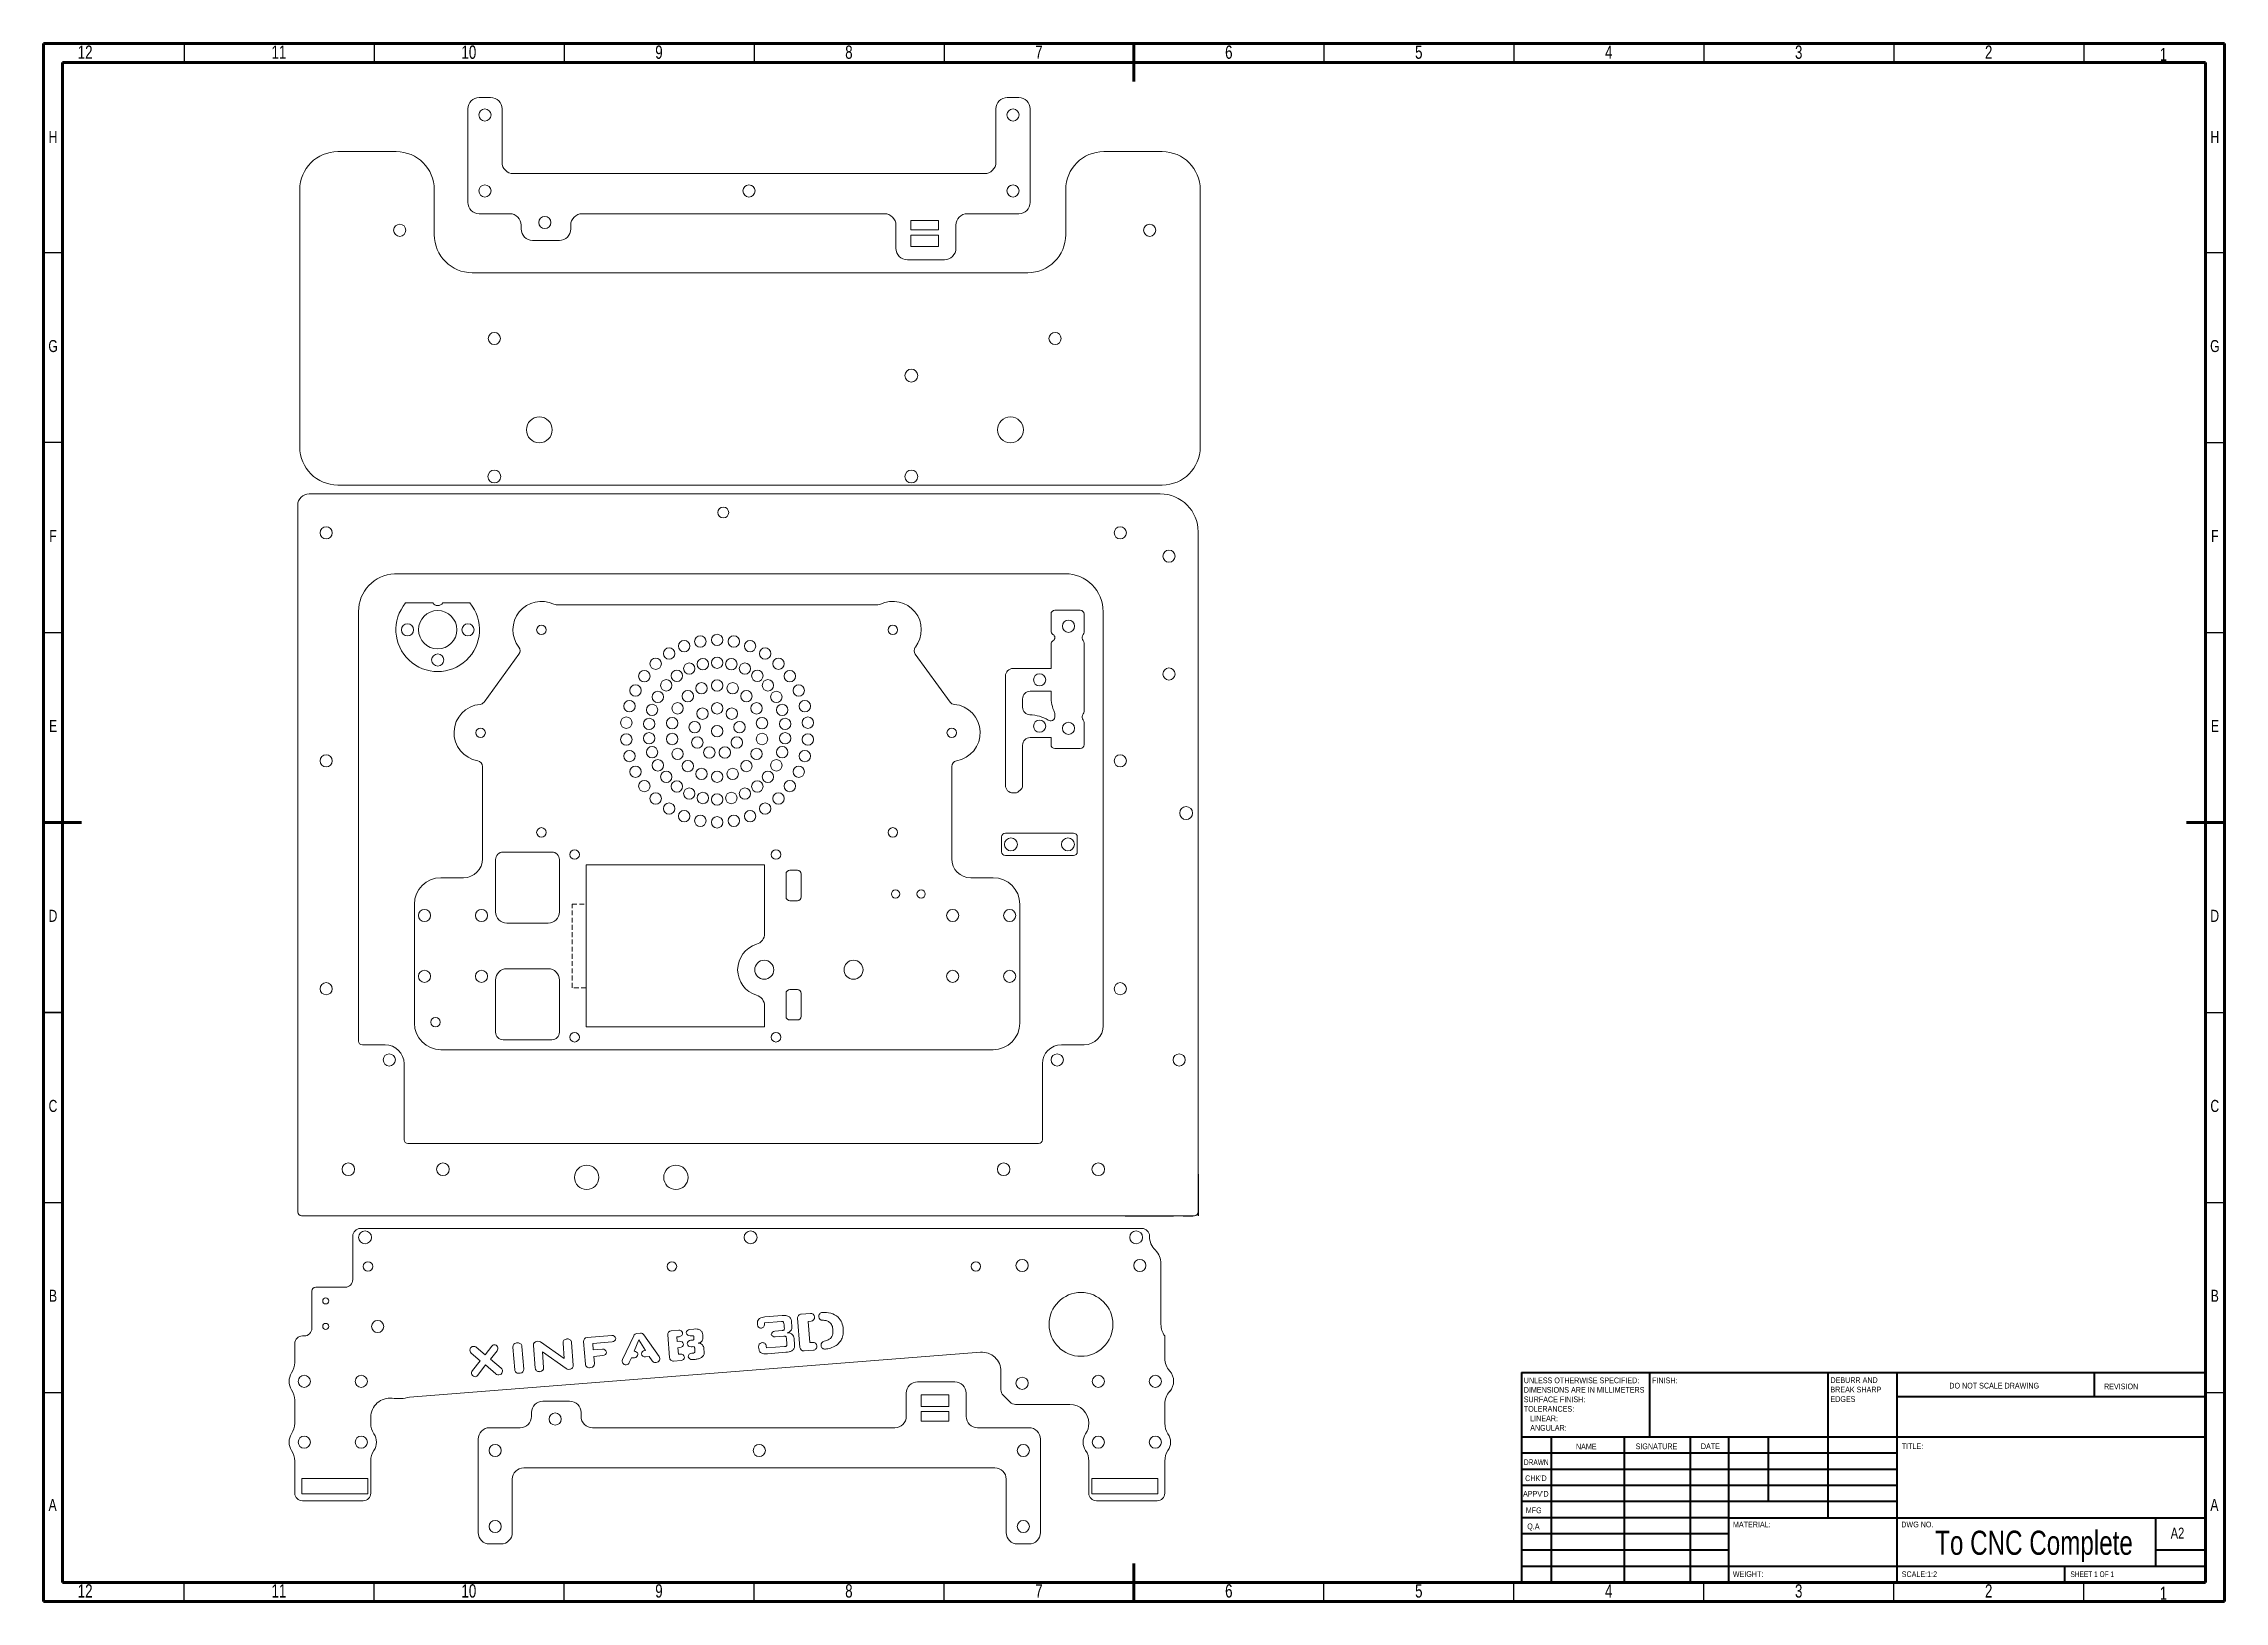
# Model space of a CAD drawing. Header units: millimetres. Extents: x 15 to 589, y 5 to 415.
import ezdxf

# ---------------------------------------------------------------- set-up
doc = ezdxf.new("R2010")
doc.units = ezdxf.units.MM
doc.linetypes.add('CENTERX2', pattern=[20.32, 12.7, -2.54, 2.54, -2.54])
doc.linetypes.add('HIDDEN', pattern=[1.905, 1.27, -0.635])
doc.styles.add('SLDTEXTSTYLE0', font='TXT', dxfattribs={"width": 0.75})
doc.styles.add('SLDTEXTSTYLE1', font='TXT', dxfattribs={"width": 0.686449})
doc.styles.add('SLDTEXTSTYLE2', font='TXT', dxfattribs={"width": 0.6875})

# ---------------------------------------------------------------- blocks, each defined once
blk = doc.blocks.new('SW_NOTE_0')
at = {"color": 0, "linetype": 'Continuous', "lineweight": 0, "char_height": 1.5, "attachment_point": 1, "style": 'SLDTEXTSTYLE0'}
for s, insert in [('UNLESS OTHERWISE SPECIFIED:', (0, 1.93)), ('TOLERANCES:', (0, -5.57)), ('SURFACE FINISH:', (0, -3.07)), ('DIMENSIONS ARE IN MILLIMETERS', (0, -0.57)), ('ANGULAR:', (1.69, -10.57)), ('LINEAR:', (1.69, -8.07))]:
    blk.add_mtext(s, dxfattribs=dict(at, insert=insert))
blk = doc.blocks.new('SW_NOTE_1')
at = {"color": 0, "linetype": 'Continuous', "lineweight": 0, "char_height": 1.5, "attachment_point": 1, "style": 'SLDTEXTSTYLE0'}
for s, insert in [('DEBURR AND', (0, 1.93)), ('BREAK SHARP', (0, -0.57)), ('EDGES', (0, -3.07))]:
    blk.add_mtext(s, dxfattribs=dict(at, insert=insert))

msp = doc.modelspace()

# ---------------------------------------------------------------- linework, layer by layer
at = {"color": 7, "linetype": 'Continuous', "lineweight": 60}
for p, q in [((15, 415), (589, 415)), ((15, 5), (15, 415)), ((302, 415), (302, 405)), ((589, 415), (589, 5)), ((20, 410), (584, 410)), ((20, 10), (20, 410)), ((584, 410), (584, 10)), ((15, 210), (25, 210)), ((589, 210), (579, 210)), ((584, 65.25), (584, 10)), ((302, 5), (302, 15)), ((584, 10), (20, 10)), ((396.8, 10), (584, 10)), ((589, 5), (15, 5))]:
    msp.add_line(p, q, dxfattribs=at)
at = {"color": 7, "linetype": 'Continuous', "lineweight": 30}
for p, q in [((52, 415), (52, 410)), ((102, 415), (102, 410)), ((152, 415), (152, 410)), ((202, 415), (202, 410)), ((252, 415), (252, 410)), ((352, 415), (352, 410)), ((402, 415), (402, 410)), ((452, 415), (452, 410)), ((502, 415), (502, 410)), ((552, 415), (552, 410)), ((15, 360), (20, 360)), ((584, 360), (589, 360)), ((20, 310), (15, 310)), ((584, 310), (589, 310)), ((584, 310), (589, 310)), ((15, 260), (20, 260)), ((584, 260), (589, 260)), ((15, 160), (20, 160)), ((20, 160), (15, 160)), ((584, 160), (589, 160)), ((584, 160), (589, 160)), ((15, 110), (20, 110)), ((584, 110), (589, 110)), ((15, 60), (20, 60)), ((584, 60), (589, 60)), ((52, 5), (52, 10)), ((102, 5), (102, 10)), ((152, 5), (152, 10)), ((202, 5), (202, 10)), ((252, 5), (252, 10)), ((352, 5), (352, 10)), ((402, 5), (402, 10)), ((452, 5), (452, 10)), ((502, 5), (502, 10)), ((552, 5), (552, 10))]:
    msp.add_line(p, q, dxfattribs=at)
at = {"color": 7, "linetype": 'Continuous', "lineweight": 15}
for p, q in [((126.66, 373.22), (126.66, 397.81)), ((129.66, 400.81), (132.66, 400.81)), ((135.66, 397.81), (135.66, 383.78)), ((265.66, 383.78), (265.66, 397.81)), ((268.66, 400.81), (271.66, 400.81)), ((274.66, 397.81), (274.66, 373.22)), ((107.83, 386.57), (92.43, 386.57)), ((309.43, 386.57), (294.02, 386.57)), ((138.66, 380.78), (262.66, 380.78)), ((82.43, 376.57), (82.43, 308.82)), ((117.83, 364.69), (117.83, 376.57)), ((284.02, 376.57), (284.02, 364.69)), ((319.43, 308.82), (319.43, 376.57)), ((129.66, 370.22), (137.71, 370.22)), ((156.75, 370.22), (236.34, 370.22)), ((250.56, 368.46), (243.26, 368.46)), ((243.26, 368.46), (243.26, 365.96)), ((250.56, 365.96), (250.56, 368.46)), ((258.13, 370.22), (271.66, 370.22)), ((140.71, 367.22), (140.71, 366.22)), ((143.71, 363.22), (150.75, 363.22)), ((153.75, 366.22), (153.75, 367.22)), ((239.34, 367.22), (239.34, 361.13)), ((243.26, 365.96), (250.56, 365.96)), ((243.26, 364.59), (243.26, 361.59)), ((250.56, 364.59), (243.26, 364.59)), ((250.56, 361.59), (250.56, 364.59)), ((255.13, 361.13), (255.13, 367.22)), ((242.34, 358.13), (252.13, 358.13)), ((243.26, 361.59), (250.56, 361.59)), ((274.02, 354.69), (127.83, 354.69)), ((92.43, 298.82), (309.43, 298.82)), ((81.89, 107.49), (81.89, 293.49)), ((308.89, 296.49), (84.89, 296.49)), ((318.89, 107.49), (318.89, 286.49)), ((283.89, 275.49), (107.36, 275.49)), ((97.89, 265.5), (97.89, 152.49)), ((117.42, 267.78), (110.29, 267.78)), ((127.17, 267.78), (120.04, 267.78)), ((149.94, 267.31), (234.6, 267.31)), ((280.16, 260.39), (280.16, 264.85)), ((287.86, 265.85), (281.16, 265.85)), ((288.86, 260.1), (288.86, 264.85)), ((293.89, 156.49), (293.89, 265.49)), ((288.38, 258.8), (288.38, 258.51)), ((130.94, 241.7), (140.12, 254.31)), ((244.42, 254.31), (253.59, 241.7)), ((280.16, 250.53), (280.16, 256.92)), ((288.86, 239.24), (288.86, 257.21)), ((268.16, 219.78), (268.16, 248.53)), ((270.16, 250.53), (280.16, 250.53)), ((272.66, 240.34), (272.66, 242.53)), ((280.16, 244.53), (274.66, 244.53)), ((280.16, 243.15), (280.16, 244.53)), ((279.94, 236.79), (280.16, 236.79)), ((281.16, 237.79), (281.16, 238.57)), ((288.38, 237.94), (288.38, 237.65)), ((288.86, 230.45), (288.86, 236.35)), ((272.66, 219.57), (272.66, 230.34)), ((274.66, 232.34), (280.16, 232.34)), ((280.16, 230.45), (280.16, 232.34)), ((130.52, 200.46), (130.52, 224.74)), ((254.02, 224.74), (254.02, 200.46)), ((287.86, 229.45), (281.16, 229.45)), ((271.39, 218.02), (272.31, 218.81)), ((270.16, 217.78), (270.74, 217.78)), ((286.08, 207.19), (268.14, 207.19)), ((148.77, 202.22), (135.95, 202.22)), ((267.14, 206.19), (267.14, 202.29)), ((268.14, 201.29), (286.08, 201.29)), ((287.08, 202.29), (287.08, 206.19)), ((119.58, 195.46), (125.52, 195.46)), ((133.95, 200.22), (133.95, 186.52)), ((150.77, 186.52), (150.77, 200.22)), ((204.77, 198.82), (157.77, 198.82)), ((157.77, 198.82), (157.77, 156.22)), ((204.77, 180.81), (204.77, 198.82)), ((210.41, 196.42), (210.41, 190.42)), ((213.41, 197.42), (211.41, 197.42)), ((214.41, 190.42), (214.41, 196.42)), ((259.02, 195.46), (264.96, 195.46)), ((211.41, 189.42), (213.41, 189.42)), ((112.58, 157.21), (112.58, 188.46)), ((271.96, 188.46), (271.96, 157.21)), ((136.95, 183.52), (147.77, 183.52)), ((133.95, 168.52), (133.95, 154.82)), ((136.95, 171.52), (147.77, 171.52)), ((150.77, 154.82), (150.77, 168.52)), ((204.77, 156.22), (204.77, 161.68)), ((210.41, 165.02), (210.41, 159.02)), ((213.41, 166.02), (211.41, 166.02)), ((214.41, 159.02), (214.41, 165.02)), ((157.77, 156.22), (204.77, 156.22)), ((211.41, 158.02), (213.41, 158.02)), ((98.89, 151.49), (104.89, 151.49)), ((264.96, 150.21), (119.58, 150.21)), ((135.95, 152.82), (148.77, 152.82)), ((282.89, 151.49), (288.89, 151.49)), ((109.89, 146.49), (109.89, 126.49)), ((277.89, 126.49), (277.89, 146.49)), ((110.89, 125.49), (276.89, 125.49)), ((82.89, 106.49), (317.89, 106.49)), ((96.38, 89.68), (96.38, 101.15)), ((304.09, 103.15), (98.38, 103.15)), ((306.09, 101.15), (306.09, 101.02)), ((307.55, 97.48), (307.62, 97.41)), ((309.09, 93.88), (309.09, 77.9)), ((85.61, 86.68), (85.61, 76.86)), ((94.38, 87.68), (86.61, 87.68)), ((214.39, 80.6), (216.84, 80.79)), ((83.11, 74.86), (83.61, 74.86)), ((158.03, 74.47), (164.52, 74.99)), ((167.37, 68.68), (170.32, 74.93)), ((171.15, 75.5), (172.11, 75.58)), ((173.01, 75.16), (177, 69.46)), ((179.75, 69.15), (179.27, 75.13)), ((180.19, 76.21), (182.18, 76.36)), ((182.27, 74.66), (181.7, 74.62)), ((185.08, 76.6), (186.15, 76.68)), ((185.46, 74.92), (185.22, 74.9)), ((186.18, 74.08), (186.14, 74.69)), ((188.49, 75.13), (188.55, 74.36)), ((209.2, 78.66), (204.72, 78.3)), ((204.72, 78.3), (204.75, 77.97)), ((204.86, 79.85), (209.39, 80.21)), ((207.44, 76.13), (209.39, 76.29)), ((209.83, 74.79), (207.56, 74.6)), ((209.94, 77.19), (209.89, 77.76)), ((211.88, 78.44), (211.95, 77.54)), ((214.08, 71.84), (213.47, 79.52)), ((217, 78.76), (216.27, 78.7)), ((216.27, 78.7), (216.71, 73.1)), ((217.91, 79.88), (217.92, 79.84)), ((219.03, 79.91), (219.02, 79.95)), ((310.11, 74.86), (310.11, 68.98)), ((81.11, 72.86), (81.11, 67.89)), ((111.31, 58.76), (261.59, 70.55)), ((129.87, 68.34), (127.54, 70.37)), ((128.12, 72.12), (128.15, 72.12)), ((128.89, 71.88), (131.18, 69.88)), ((131.18, 69.88), (132.99, 72.19)), ((134.35, 70.93), (132.64, 68.79)), ((138.99, 65.95), (138.51, 71.93)), ((139.43, 73.01), (139.81, 73.04)), ((140.89, 72.12), (141.37, 66.14)), ((144.4, 66.38), (143.92, 72.35)), ((144.84, 73.43), (145.1, 73.45)), ((145.75, 73.28), (152.05, 68.91)), ((152.5, 66.26), (146.28, 70.7)), ((146.28, 70.7), (146.61, 66.55)), ((152.05, 68.91), (151.73, 72.98)), ((152.64, 74.06), (152.86, 74.07)), ((153.93, 73.16), (154.41, 67.18)), ((157.6, 67.41), (157.12, 73.39)), ((164.66, 73.29), (159.55, 72.88)), ((159.55, 72.88), (159.68, 71.18)), ((159.68, 71.18), (162.08, 71.38)), ((162.22, 69.68), (159.82, 69.49)), ((159.82, 69.49), (159.97, 67.6)), ((169.72, 69.07), (169.14, 67.83)), ((170.53, 69.14), (169.72, 69.07)), ((171.68, 73.8), (170.46, 70.84)), ((173.43, 71.07), (171.68, 73.8)), ((173.25, 71.06), (173.43, 71.07)), ((174.39, 69.44), (173.39, 69.36)), ((175.16, 68.31), (174.39, 69.44)), ((181.7, 74.62), (181.8, 73.43)), ((181.8, 73.43), (182.36, 73.48)), ((182.5, 71.78), (181.93, 71.74)), ((181.93, 71.74), (182.07, 70.04)), ((182.07, 70.04), (182.64, 70.08)), ((185.32, 73.71), (185.56, 73.73)), ((185.69, 72.04), (185.45, 72.02)), ((185.59, 70.32), (185.83, 70.34)), ((186.44, 70.93), (186.39, 71.54)), ((188.78, 71.56), (188.86, 70.54)), ((203.19, 71.92), (203.18, 72.01)), ((203.91, 73.05), (203.95, 73.07)), ((205.21, 72.18), (205.25, 71.69)), ((205.25, 71.69), (210.05, 72.07)), ((210.38, 70.56), (205.51, 70.17)), ((210.63, 72.82), (210.52, 74.11)), ((212.59, 73.87), (212.67, 72.86)), ((217.61, 71.12), (215.16, 70.93)), ((216.71, 73.1), (217.45, 73.16)), ((218.52, 72.24), (218.53, 72.2)), ((219.63, 72.31), (219.63, 72.41)), ((127.85, 65.76), (129.87, 68.34)), ((131.31, 67.23), (129.27, 64.53)), ((133.99, 64.87), (131.31, 67.23)), ((132.64, 68.79), (135.43, 66.39)), ((134.86, 64.64), (134.73, 64.63)), ((140.45, 65.06), (140.07, 65.03)), ((145.69, 65.48), (145.48, 65.46)), ((153.5, 66.1), (153.16, 66.07)), ((159.05, 66.52), (158.67, 66.49)), ((176.26, 67.89), (176.07, 67.87)), ((182.77, 68.39), (180.83, 68.23)), ((186.3, 68.67), (185.72, 68.62)), ((266.99, 60.68), (266.99, 65.57)), ((81.11, 57.94), (81.11, 51.89)), ((146.43, 57.7), (153.46, 57.7)), ((242.05, 53.7), (242.05, 59.79)), ((245.05, 62.79), (254.84, 62.79)), ((245.97, 59.32), (253.28, 59.32)), ((245.97, 56.32), (245.97, 59.32)), ((253.28, 59.32), (253.28, 56.32)), ((257.84, 59.79), (257.84, 53.7)), ((267.57, 59.26), (269.4, 57.44)), ((101.11, 51.89), (101.11, 53.49)), ((143.43, 53.7), (143.43, 54.7)), ((156.46, 54.7), (156.46, 53.7)), ((253.28, 56.32), (245.97, 56.32)), ((245.97, 54.95), (253.28, 54.95)), ((245.97, 52.45), (245.97, 54.95)), ((253.28, 52.45), (245.97, 52.45)), ((253.28, 54.95), (253.28, 52.45)), ((285.11, 56.85), (270.81, 56.85)), ((310.11, 51.89), (310.11, 56.94)), ((129.37, 47.7), (129.37, 23.11)), ((132.37, 50.7), (140.43, 50.7)), ((159.46, 50.7), (239.05, 50.7)), ((260.84, 50.7), (274.37, 50.7)), ((277.37, 23.11), (277.37, 47.7)), ((81.11, 41.94), (81.11, 33.49)), ((101.11, 41.94), (101.11, 33.49)), ((290.11, 41.94), (290.11, 33.49)), ((310.11, 33.49), (310.11, 41.94)), ((100.31, 37.3), (82.95, 37.3)), ((82.95, 37.3), (82.95, 33.35)), ((100.31, 33.35), (100.31, 37.3)), ((138.37, 23.11), (138.37, 37.14)), ((141.37, 40.14), (265.37, 40.14)), ((268.37, 37.14), (268.37, 23.11)), ((308.28, 37.3), (290.92, 37.3)), ((290.92, 37.3), (290.92, 33.35)), ((308.28, 33.35), (308.28, 37.3)), ((82.95, 33.35), (100.31, 33.35)), ((99.11, 31.49), (83.11, 31.49)), ((290.92, 33.35), (308.28, 33.35)), ((292.11, 31.49), (308.11, 31.49)), ((132.37, 20.11), (135.37, 20.11)), ((271.37, 20.11), (274.37, 20.11))]:
    msp.add_line(p, q, dxfattribs=at)
at = {"color": 7, "linetype": 'HIDDEN', "lineweight": 0}
for p, q in [((154.12, 166.52), (154.12, 188.52)), ((154.12, 188.52), (157.77, 188.52)), ((157.77, 166.52), (154.12, 166.52))]:
    msp.add_line(p, q, dxfattribs=at)
at = {"color": 7, "linetype": 'CENTERX2'}
for p in [(318.89, 117.46), (299.7, 106.49)]:
    msp.add_line(p, (318.89, 106.49), dxfattribs=at)
at = {"color": 7, "linetype": 'Continuous', "lineweight": 40}
for p, q in [((404, 65.25), (584, 65.25)), ((404, 65.25), (404, 10)), ((437.8, 48.25), (437.8, 65.25)), ((484.6, 65.25), (484.6, 27)), ((502.8, 65.25), (502.8, 10)), ((554.8, 58.88), (554.8, 65.25)), ((584, 58.88), (502.8, 58.88)), ((584, 48.25), (404, 48.25)), ((411.8, 48.25), (411.8, 10)), ((430.99, 48.25), (430.99, 10)), ((448.4, 48.25), (448.4, 10)), ((458.6, 10), (458.6, 48.25)), ((469, 31.25), (469, 48.25)), ((502.8, 44), (404, 44)), ((502.8, 39.75), (404, 39.75)), ((502.8, 35.5), (404, 35.5)), ((502.8, 31.25), (404, 31.25)), ((458.6, 27), (404, 27)), ((458.6, 27), (584, 27)), ((571, 14.25), (571, 27)), ((458.6, 22.75), (404, 22.75)), ((458.6, 18.5), (404, 18.5)), ((584, 18.5), (571, 18.5)), ((404, 14.25), (584, 14.25)), ((547, 10), (547, 14.25))]:
    msp.add_line(p, q, dxfattribs=at)
at = {"color": 7, "linetype": 'Continuous', "lineweight": 15}
for centre, radius in [((131.16, 396.22), 1.6), ((270.16, 396.22), 1.6), ((131.16, 376.22), 1.6), ((200.66, 376.22), 1.6), ((270.16, 376.22), 1.6), ((108.73, 365.87), 1.6), ((146.93, 367.92), 1.6), ((306.13, 365.87), 1.6), ((133.64, 337.37), 1.6), ((281.22, 337.37), 1.6), ((243.39, 327.62), 1.7), ((145.48, 313.35), 3.4), ((269.48, 313.35), 3.4), ((133.64, 301.06), 1.7), ((243.39, 301.06), 1.7), ((193.89, 291.59), 1.43), ((89.39, 286.25), 1.6), ((298.39, 286.25), 1.6), ((311.21, 280.08), 1.6), ((118.73, 260.73), 5.05), ((110.77, 260.73), 1.6), ((126.7, 260.73), 1.6), ((146.02, 260.7), 1.25), ((187.86, 257.65), 1.5), ((192.27, 258.05), 1.5), ((196.68, 257.65), 1.5), ((238.52, 260.7), 1.25), ((284.77, 261.65), 1.6), ((118.73, 252.77), 1.6), ((176.1, 251.79), 1.5), ((179.63, 254.46), 1.5), ((183.6, 256.43), 1.5), ((188.53, 251.66), 1.5), ((192.27, 252.05), 1.5), ((196.01, 251.66), 1.5), ((200.94, 256.43), 1.5), ((204.9, 254.46), 1.5), ((208.44, 251.79), 1.5), ((173.12, 248.52), 1.5), ((178.89, 246.1), 1.5), ((181.69, 248.62), 1.5), ((184.95, 250.5), 1.5), ((188.16, 245.33), 1.5), ((192.27, 246.05), 1.5), ((196.37, 245.33), 1.5), ((199.59, 250.5), 1.5), ((202.85, 248.62), 1.5), ((205.65, 246.1), 1.5), ((211.42, 248.52), 1.5), ((277.16, 247.53), 1.6), ((311.21, 249.08), 1.6), ((169.19, 240.62), 1.5), ((170.79, 244.75), 1.5), ((175.15, 239.62), 1.5), ((176.68, 243.05), 1.5), ((181.88, 240.05), 1.5), ((184.56, 243.25), 1.5), ((192.27, 240.05), 1.5), ((199.98, 243.25), 1.5), ((202.66, 240.05), 1.5), ((207.86, 243.05), 1.5), ((209.39, 239.62), 1.5), ((213.75, 244.75), 1.5), ((215.35, 240.62), 1.5), ((168.37, 236.27), 1.5), ((174.37, 235.94), 1.5), ((180.45, 236.14), 1.5), ((186.36, 235.1), 1.5), ((188.41, 238.65), 1.5), ((192.27, 234.05), 1.5), ((196.13, 238.65), 1.5), ((198.18, 235.1), 1.5), ((204.09, 236.14), 1.5), ((210.17, 235.94), 1.5), ((216.17, 236.27), 1.5), ((277.16, 235.34), 1.6), ((284.77, 234.79), 1.6), ((130.02, 233.62), 1.25), ((168.37, 231.84), 1.5), ((174.37, 232.17), 1.5), ((175.15, 228.49), 1.5), ((180.45, 231.97), 1.5), ((187.07, 231.05), 1.5), ((190.22, 228.42), 1.5), ((194.32, 228.42), 1.5), ((197.47, 231.05), 1.5), ((204.09, 231.97), 1.5), ((209.39, 228.49), 1.5), ((210.17, 232.17), 1.5), ((216.17, 231.84), 1.5), ((254.02, 233.62), 1.25), ((89.39, 226.25), 1.6), ((169.19, 227.49), 1.5), ((170.79, 223.36), 1.5), ((176.68, 225.05), 1.5), ((181.88, 228.05), 1.5), ((184.56, 224.86), 1.5), ((188.16, 222.78), 1.5), ((196.37, 222.78), 1.5), ((199.98, 224.86), 1.5), ((202.66, 228.05), 1.5), ((207.86, 225.05), 1.5), ((213.75, 223.36), 1.5), ((215.35, 227.49), 1.5), ((298.39, 226.25), 1.6), ((173.12, 219.59), 1.5), ((178.89, 222.01), 1.5), ((181.69, 219.49), 1.5), ((184.95, 217.61), 1.5), ((192.27, 222.05), 1.5), ((199.59, 217.61), 1.5), ((202.85, 219.49), 1.5), ((205.65, 222.01), 1.5), ((211.42, 219.59), 1.5), ((176.1, 216.32), 1.5), ((179.63, 213.65), 1.5), ((183.6, 211.68), 1.5), ((188.53, 216.45), 1.5), ((192.27, 216.05), 1.5), ((196.01, 216.45), 1.5), ((200.94, 211.68), 1.5), ((204.9, 213.65), 1.5), ((208.44, 216.32), 1.5), ((315.72, 212.48), 1.7), ((146.02, 207.4), 1.25), ((187.86, 210.46), 1.5), ((192.27, 210.05), 1.5), ((196.68, 210.46), 1.5), ((238.52, 207.4), 1.25), ((154.77, 201.57), 1.25), ((207.77, 201.57), 1.25), ((269.61, 204.24), 1.7), ((284.61, 204.24), 1.7), ((239.25, 191.19), 1.1), ((245.95, 191.19), 1.1), ((115.27, 185.52), 1.6), ((130.27, 185.52), 1.6), ((254.27, 185.52), 1.6), ((269.27, 185.52), 1.6), ((204.68, 171.25), 2.5), ((228.18, 171.25), 2.5), ((89.39, 166.25), 1.6), ((115.27, 169.52), 1.6), ((130.27, 169.52), 1.6), ((254.27, 169.52), 1.6), ((269.27, 169.52), 1.6), ((298.39, 166.25), 1.6), ((118.15, 157.45), 1.25), ((154.77, 153.47), 1.25), ((207.77, 153.47), 1.25), ((105.98, 147.5), 1.6), ((281.8, 147.5), 1.6), ((313.88, 147.5), 1.6), ((95.19, 118.74), 1.65), ((120.1, 118.74), 1.65), ((157.92, 116.59), 3.2), ((181.42, 116.59), 3.2), ((267.68, 118.74), 1.65), ((292.59, 118.74), 1.65), ((99.61, 100.81), 1.7), ((201.09, 100.81), 1.7), ((302.56, 100.81), 1.7), ((100.38, 93.15), 1.25), ((180.38, 93.15), 1.25), ((260.38, 93.15), 1.25), ((272.54, 93.4), 1.6), ((303.54, 93.4), 1.6), ((288.04, 77.9), 8.4), ((89.26, 84.08), 0.8), ((89.26, 77.38), 0.8), ((102.93, 77.35), 1.6), ((83.61, 62.91), 1.6), ((98.61, 62.91), 1.6), ((272.54, 62.4), 1.6), ((292.61, 62.91), 1.6), ((307.61, 62.91), 1.6), ((149.64, 52.99), 1.6), ((83.61, 46.91), 1.6), ((98.61, 46.91), 1.6), ((133.87, 44.7), 1.6), ((203.37, 44.7), 1.6), ((272.87, 44.7), 1.6), ((292.61, 46.91), 1.6), ((307.61, 46.91), 1.6), ((133.87, 24.7), 1.6), ((272.87, 24.7), 1.6)]:
    msp.add_circle(centre, radius, dxfattribs=at)
for centre, radius, start, end in [((129.66, 397.81), 3, 90, 180), ((132.66, 397.81), 3, 0, 90), ((268.66, 397.81), 3, 90, 180), ((271.66, 397.81), 3, 0, 90), ((92.43, 376.57), 10, 90, 180), ((107.83, 376.57), 10, 0, 90), ((294.02, 376.57), 10, 90, 180), ((309.43, 376.57), 10, 0, 90), ((138.66, 383.78), 3, 180, 270), ((262.66, 383.78), 3, 270, 0), ((129.66, 373.22), 3, 180, 270), ((271.66, 373.22), 3, 270, 0), ((137.71, 367.22), 3, 360, 90), ((156.75, 367.22), 3, 90, 180), ((236.34, 367.22), 3, 360, 90), ((258.13, 367.22), 3, 90, 180), ((127.83, 364.69), 10, 180, 270), ((143.71, 366.22), 3, 180, 270), ((150.75, 366.22), 3, 270, 0), ((274.02, 364.69), 10, 270, 0), ((242.34, 361.13), 3, 180, 270), ((252.13, 361.13), 3, 270, 0), ((92.43, 308.82), 10, 180, 270), ((309.43, 308.82), 10, 270, 0), ((84.89, 293.49), 3, 90, 180), ((308.89, 286.49), 10, 0, 90), ((107.89, 265.5), 10, 93.03701, 180), ((283.89, 265.49), 10, 0, 90), ((118.73, 260.73), 11, 140.14036, 39.85964), ((118.73, 268.7), 1.6, 214.86899, 325.13101), ((146.02, 260.7), 7.5, 64.18103, 217.78583), ((149.94, 268.81), 1.5, 244.18103, 270), ((234.6, 268.81), 1.5, 270, 295.81897), ((238.52, 260.7), 7.5, 322.21417, 115.81897), ((281.16, 264.85), 1, 90, 180), ((287.86, 264.85), 1, 0, 90), ((281.16, 260.39), 1, 180, 240), ((280.16, 258.65), 1, 0, 60), ((280.16, 258.65), 1, 300, 0), ((289.38, 258.8), 1, 139.41802, 180), ((289.38, 258.51), 1, 180, 220.58198), ((287.86, 260.1), 1, 319.41802, 0), ((138.91, 255.19), 1.5, 323.95596, 37.78583), ((245.63, 255.19), 1.5, 142.21417, 216.04404), ((281.16, 256.92), 1, 120, 180), ((287.86, 257.21), 1, 0, 40.58198), ((270.16, 248.53), 2, 90, 180), ((130.52, 233.62), 7.5, 95.02787, 260.40593), ((129.73, 242.58), 1.5, 275.02787, 323.95596), ((254.81, 242.58), 1.5, 216.04404, 264.97213), ((254.02, 233.62), 7.5, 279.59407, 84.97213), ((274.66, 242.53), 2, 90, 180), ((290.16, 243.15), 10, 180, 204.61998), ((274.66, 240.34), 2, 180, 268.28001), ((274.3, 228.35), 10, 59.13402, 88.28001), ((279.94, 237.79), 1, 239.13402, 270), ((280.16, 237.79), 1, 270, 0), ((280.16, 238.57), 1, 0, 24.61998), ((289.38, 237.94), 1, 139.41802, 180), ((289.38, 237.65), 1, 180, 220.58198), ((287.86, 239.24), 1, 319.41802, 0), ((287.86, 236.35), 1, 0, 40.58198), ((274.66, 230.34), 2, 90, 180), ((281.16, 230.45), 1, 180, 270), ((287.86, 230.45), 1, 270, 0), ((129.02, 224.74), 1.5, 0, 80.40593), ((255.52, 224.74), 1.5, 99.59407, 180), ((270.16, 219.78), 2, 180, 270), ((271.66, 219.57), 1, 310.68564, 0), ((270.74, 218.78), 1, 270, 310.68564), ((268.14, 206.19), 1, 90, 180), ((286.08, 206.19), 1, 0, 90), ((135.95, 200.22), 2, 90, 180), ((148.77, 200.22), 2, 360, 90), ((268.14, 202.29), 1, 180, 270), ((286.08, 202.29), 1, 270, 0), ((119.58, 188.46), 7, 90, 180), ((125.52, 200.46), 5, 270, 0), ((211.41, 196.42), 1, 90, 180), ((213.41, 196.42), 1, 0, 90), ((259.02, 200.46), 5, 180, 270), ((264.96, 188.46), 7, 0, 90), ((211.41, 190.42), 1, 180, 270), ((213.41, 190.42), 1, 270, 0), ((136.95, 186.52), 3, 180, 270), ((147.77, 186.52), 3, 270, 0), ((204.68, 171.25), 7, 106.92411, 253.07589), ((201.77, 180.81), 3, 286.92411, 0), ((136.95, 168.52), 3, 90, 180), ((147.77, 168.52), 3, 0, 90), ((201.77, 161.68), 3, 0, 73.07589), ((211.41, 165.02), 1, 90, 180), ((213.41, 165.02), 1, 0, 90), ((119.58, 157.21), 7, 180, 270), ((211.41, 159.02), 1, 180, 270), ((213.41, 159.02), 1, 270, 0), ((264.96, 157.21), 7, 270, 0), ((288.89, 156.49), 5, 270, 0), ((98.89, 152.49), 1, 180, 270), ((104.89, 146.49), 5, 0, 90), ((135.95, 154.82), 2, 180, 270), ((148.77, 154.82), 2, 270, 0), ((282.89, 146.49), 5, 90, 180), ((110.89, 126.49), 1, 180, 270), ((276.89, 126.49), 1, 270, 0), ((82.89, 107.49), 1, 180, 270), ((317.89, 107.49), 1, 270, 0), ((98.38, 101.15), 2, 90, 180), ((304.09, 101.15), 2, 0, 90), ((311.09, 101.02), 5, 180, 225), ((304.09, 93.88), 5, 0, 45), ((86.61, 86.68), 1, 90, 180), ((94.38, 89.68), 2, 270, 0), ((214.46, 79.6), 1, 94.57294, 184.59202), ((216.91, 79.8), 1, 4.5872, 94.57294), ((220.02, 80.03), 1, 92.46808, 184.58789), ((83.11, 72.86), 2, 90, 180), ((83.61, 76.86), 2, 270, 0), ((164.6, 73.99), 1, 13.13123, 94.59171), ((171.23, 74.51), 1, 94.59106, 154.73841), ((172.19, 74.58), 1, 34.97995, 94.59106), ((180.27, 75.21), 1, 94.59735, 184.58073), ((182.26, 75.37), 1, 21.93848, 94.59735), ((182.19, 75.66), 1, 274.5964, 4.5976), ((185.16, 75.6), 1, 94.59735, 176.02817), ((185.14, 75.9), 1, 193.16652, 274.5964), ((203.88, 77.87), 1, 184.03523, 260.75853), ((203.75, 77.89), 1, 268.20178, 4.56601), ((207.52, 75.13), 1, 94.63131, 171.04386), ((207.48, 75.6), 1, 198.08816, 274.59054), ((216.92, 79.76), 1, 274.58798, 4.5872), ((220.02, 79.99), 1, 184.58789, 271.31102), ((314.09, 77.9), 5, 180, 217.40562), ((128.2, 71.12), 1, 94.56323, 228.97086), ((128.23, 71.13), 1, 48.94199, 94.56323), ((133.77, 71.57), 1, 100.32774, 141.93906), ((133.57, 71.56), 1, 321.32143, 88.84382), ((139.51, 72.01), 1, 94.59425, 184.58073), ((139.89, 72.04), 1, 4.58073, 94.59425), ((144.92, 72.43), 1, 94.6001, 184.58073), ((145.18, 72.46), 1, 55.26535, 94.6001), ((152.73, 73.06), 1, 94.60403, 184.57511), ((152.94, 73.08), 1, 4.58073, 94.60403), ((158.11, 73.47), 1, 94.59171, 184.58073), ((162.16, 70.38), 1, 13.21353, 94.60061), ((162.14, 70.68), 1, 274.60061, 356.07663), ((164.58, 74.29), 1, 274.59072, 355.98103), ((170.48, 69.84), 1, 13.14011, 90.70787), ((170.45, 70.13), 1, 274.57005, 356.04023), ((173.33, 70.06), 1, 94.59017, 175.98278), ((173.31, 70.36), 1, 193.15732, 274.57005), ((176.18, 68.88), 1, 274.57872, 34.97995), ((180.75, 69.23), 1, 184.58073, 274.59071), ((182.44, 72.48), 1, 13.1722, 94.5964), ((182.42, 72.78), 1, 274.5964, 356.02299), ((182.72, 69.09), 1, 13.1663, 94.5964), ((182.69, 69.38), 1, 274.59071, 356.02889), ((185.4, 72.72), 1, 94.5964, 176.02274), ((185.37, 73.02), 1, 193.17195, 274.5964), ((185.67, 69.32), 1, 94.5964, 176.03716), ((185.64, 69.62), 1, 193.15752, 274.59071), ((204.18, 72.09), 1, 105.31282, 184.62657), ((204.22, 72.1), 1, 4.64508, 105.31282), ((215.08, 71.93), 1, 184.59202, 274.58581), ((217.53, 72.16), 1, 4.5872, 94.58643), ((217.53, 72.12), 1, 274.58581, 4.5872), ((220.62, 72.49), 1, 101.73247, 184.58789), ((220.63, 72.39), 1, 184.58789, 277.73291), ((261.99, 65.57), 5, 0, 94.48679), ((315.11, 68.98), 5, 180, 221.99072), ((83.61, 62.91), 4, 146.44269, 213.55731), ((76.11, 67.89), 5, 326.44269, 0), ((128.64, 65.14), 1, 142.03628, 269.74248), ((128.47, 65.13), 1, 279.41958, 322.94799), ((134.65, 65.62), 1, 228.60992, 274.59242), ((134.78, 65.63), 1, 274.59242, 49.26579), ((139.99, 66.03), 1, 184.58073, 274.59425), ((140.37, 66.06), 1, 274.59425, 4.58073), ((145.4, 66.46), 1, 184.58073, 274.60403), ((145.61, 66.47), 1, 274.60403, 4.59268), ((153.08, 67.07), 1, 234.45351, 274.54905), ((153.42, 67.1), 1, 274.54905, 4.58073), ((158.59, 67.49), 1, 184.58073, 274.59425), ((158.97, 67.52), 1, 274.59425, 4.57183), ((168.28, 68.25), 1, 154.73841, 273.44236), ((168.24, 68.25), 1, 275.79614, 335.20857), ((175.99, 68.87), 1, 213.99196, 274.57872), ((308.42, 62.96), 4, 318.00928, 41.99072), ((76.11, 57.94), 5, 0, 33.55731), ((106.11, 53.49), 5, 83.13551, 180), ((108.2, 70.85), 12.49, 263.13551, 284.39898), ((146.43, 54.7), 3, 90, 180), ((153.46, 54.7), 3, 0, 90), ((245.05, 59.79), 3, 90, 180), ((254.84, 59.79), 3, 0, 90), ((268.99, 60.68), 2, 180, 225), ((270.81, 58.85), 2, 225, 270), ((315.11, 56.94), 5, 138.00928, 180), ((76.11, 51.89), 5, 326.44269, 0), ((106.11, 51.89), 5, 180, 213.55731), ((140.43, 53.7), 3, 270, 0), ((159.46, 53.7), 3, 180, 270), ((239.05, 53.7), 3, 270, 0), ((260.84, 53.7), 3, 180, 270), ((285.11, 51.85), 5, 0.22882, 90), ((285.11, 51.89), 5, 326.44269, 359.77118), ((315.11, 51.89), 5, 180, 213.55731), ((83.61, 46.91), 4, 146.44269, 213.55731), ((98.61, 46.91), 4, 326.44269, 33.55731), ((132.37, 47.7), 3, 90, 180), ((274.37, 47.7), 3, 0, 90), ((292.61, 46.91), 4, 146.44269, 213.55731), ((307.61, 46.91), 4, 326.44269, 33.55731), ((76.11, 41.94), 5, 0, 33.55731), ((106.11, 41.94), 5, 146.44269, 180), ((285.11, 41.94), 5, 0, 33.55731), ((315.11, 41.94), 5, 146.44269, 180), ((141.37, 37.14), 3, 90, 180), ((265.37, 37.14), 3, 0, 90), ((83.11, 33.49), 2, 180, 270), ((99.11, 33.49), 2, 270, 0), ((292.11, 33.49), 2, 180, 270), ((308.11, 33.49), 2, 270, 0), ((132.37, 23.11), 3, 180, 270), ((135.37, 23.11), 3, 270, 0), ((271.37, 23.11), 3, 180, 270), ((274.37, 23.11), 3, 270, 0)]:
    msp.add_arc(centre, radius, start, end, dxfattribs=at)
for points, knots in [([(219.98, 81.03), (220.72, 81.02), (222.19, 80.99), (224.09, 80), (225.21, 78.41), (225.39, 77.26), (225.48, 76.68)], [0, 0, 0, 0, 0.28071, 0.55972, 0.779494, 1, 1, 1, 1]), ([(186.14, 74.69), (186.13, 74.72), (186.12, 74.79), (186.06, 74.88), (185.96, 74.92), (185.76, 74.95), (185.6, 74.93), (185.46, 74.92)], [0, 0, 0, 0, 0.126168, 0.250369, 0.375465, 0.500625, 1, 1, 1, 1]), ([(186.15, 76.68), (186.45, 76.7), (187.04, 76.72), (187.88, 76.47), (188.39, 75.84), (188.46, 75.37), (188.49, 75.13)], [0, 0, 0, 0, 0.281423, 0.560471, 0.779583, 1, 1, 1, 1]), ([(202.89, 77.8), (202.88, 78.01), (202.87, 78.42), (202.99, 79.05), (203.46, 79.56), (204.14, 79.77), (204.62, 79.82), (204.86, 79.85)], [0, 0, 0, 0, 0.1873472, 0.3741239, 0.5589837, 0.7791363, 1, 1, 1, 1]), ([(209.89, 77.76), (209.88, 77.98), (209.86, 78.27), (209.7, 78.58), (209.48, 78.68), (209.31, 78.67), (209.2, 78.66)], [0, 0, 0, 0, 0.500406, 0.62507, 0.74998, 1, 1, 1, 1]), ([(209.39, 80.21), (209.73, 80.23), (210.38, 80.27), (211.34, 80), (211.79, 79.21), (211.85, 78.7), (211.88, 78.44)], [0, 0, 0, 0, 0.281672, 0.559512, 0.778844, 1, 1, 1, 1]), ([(209.39, 76.29), (209.49, 76.3), (209.65, 76.32), (209.85, 76.41), (210, 76.71), (209.96, 76.98), (209.94, 77.19)], [0, 0, 0, 0, 0.250449, 0.375783, 0.499706, 1, 1, 1, 1]), ([(210.52, 74.11), (210.51, 74.23), (210.49, 74.4), (210.43, 74.61), (210.34, 74.74), (210.2, 74.78), (210.03, 74.8), (209.91, 74.79), (209.83, 74.79)], [0, 0, 0, 0, 0.313749, 0.437122, 0.559427, 0.682795, 0.806074, 1, 1, 1, 1]), ([(211.95, 77.54), (211.96, 77.3), (211.97, 76.83), (211.7, 76.21), (211.22, 75.82), (210.85, 75.76), (210.67, 75.72)], [0, 0, 0, 0, 0.280644, 0.559754, 0.779513, 1, 1, 1, 1]), ([(210.67, 75.72), (210.95, 75.71), (211.52, 75.68), (212.17, 75.18), (212.51, 74.53), (212.56, 74.09), (212.59, 73.87)], [0, 0, 0, 0, 0.279801, 0.558665, 0.779062, 1, 1, 1, 1]), ([(222.76, 76.45), (222.71, 76.84), (222.6, 77.62), (221.92, 78.55), (220.97, 78.96), (220.35, 78.98), (220.05, 78.99)], [0, 0, 0, 0, 0.28066, 0.559195, 0.779172, 1, 1, 1, 1]), ([(220.42, 73.47), (220.91, 73.6), (221.62, 73.78), (222.36, 74.42), (222.78, 75.27), (222.77, 75.98), (222.76, 76.45)], [0, 0, 0, 0, 0.347259, 0.510583, 0.673973, 1, 1, 1, 1]), ([(225.48, 76.68), (225.49, 76.22), (225.5, 75.3), (225.1, 74.06), (224.46, 73.06), (223.91, 72.59), (223.63, 72.36)], [0, 0, 0, 0, 0.280062, 0.559954, 0.779942, 1, 1, 1, 1]), ([(185.56, 73.73), (185.69, 73.75), (185.86, 73.76), (186.05, 73.82), (186.14, 73.88), (186.19, 73.98), (186.18, 74.04), (186.18, 74.08)], [0, 0, 0, 0, 0.499256, 0.624501, 0.74941, 0.874083, 1, 1, 1, 1]), ([(186.39, 71.54), (186.38, 71.6), (186.37, 71.73), (186.31, 71.92), (186.06, 72.08), (185.84, 72.05), (185.69, 72.04)], [0, 0, 0, 0, 0.187749, 0.375034, 0.559395, 1, 1, 1, 1]), ([(185.83, 70.34), (186.01, 70.35), (186.23, 70.36), (186.41, 70.56), (186.44, 70.72), (186.44, 70.85), (186.44, 70.93)], [0, 0, 0, 0, 0.498637, 0.623207, 0.748919, 1, 1, 1, 1]), ([(188.86, 70.54), (188.86, 70.39), (188.86, 70.1), (188.63, 69.54), (188.03, 69.05), (187.18, 68.77), (186.6, 68.7), (186.3, 68.67)], [0, 0, 0, 0, 0.125159, 0.250122, 0.498675, 0.749087, 1, 1, 1, 1]), ([(188.55, 74.36), (188.54, 74.16), (188.51, 73.76), (188.15, 73.33), (187.73, 73.04), (187.42, 73.01), (187.27, 72.99)], [0, 0, 0, 0, 0.278936, 0.559132, 0.779625, 1, 1, 1, 1]), ([(187.27, 72.99), (187.48, 72.98), (187.92, 72.96), (188.39, 72.54), (188.7, 72.07), (188.75, 71.73), (188.78, 71.56)], [0, 0, 0, 0, 0.27833, 0.558492, 0.779216, 1, 1, 1, 1]), ([(205.51, 70.17), (205.19, 70.15), (204.56, 70.12), (203.64, 70.39), (203.27, 71.18), (203.21, 71.67), (203.19, 71.92)], [0, 0, 0, 0, 0.281768, 0.559089, 0.778631, 1, 1, 1, 1]), ([(210.05, 72.07), (210.12, 72.08), (210.26, 72.1), (210.48, 72.14), (210.69, 72.39), (210.65, 72.64), (210.63, 72.82)], [0, 0, 0, 0, 0.188271, 0.376127, 0.558253, 1, 1, 1, 1]), ([(212.67, 72.86), (212.68, 72.63), (212.7, 72.16), (212.52, 71.46), (211.97, 70.9), (211.2, 70.66), (210.65, 70.59), (210.38, 70.56)], [0, 0, 0, 0, 0.187222, 0.37364, 0.559038, 0.779202, 1, 1, 1, 1]), ([(223.63, 72.36), (223.12, 72.09), (222.22, 71.61), (221.21, 71.47), (220.77, 71.4)], [0, 0, 0, 0, 0.558742, 1, 1, 1, 1])]:
    msp.add_open_spline(points, degree=3, knots=knots, dxfattribs=at)

# ---------------------------------------------------------------- block references
at = {"color": 7, "linetype": 'Continuous', "lineweight": 0}
for name, p in [('SW_NOTE_0', (404.59, 61.99)), ('SW_NOTE_1', (485.31, 62.07))]:
    msp.add_blockref(name, p, dxfattribs=at)

# ---------------------------------------------------------------- texts
for s, insert, char_height, attachment_point, style in [('12', (25.93, 414.5), 3.5, 2, 'SLDTEXTSTYLE0'), ('11', (76.93, 414.5), 3.5, 2, 'SLDTEXTSTYLE0'), ('10', (126.93, 414.5), 3.5, 2, 'SLDTEXTSTYLE0'), ('9', (176.96, 414.5), 3.5, 2, 'SLDTEXTSTYLE0'), ('8', (226.96, 414.5), 3.5, 2, 'SLDTEXTSTYLE0'), ('7', (276.96, 414.5), 3.5, 2, 'SLDTEXTSTYLE0'), ('6', (326.96, 414.5), 3.5, 2, 'SLDTEXTSTYLE0'), ('5', (376.96, 414.5), 3.5, 2, 'SLDTEXTSTYLE0'), ('4', (426.96, 414.5), 3.5, 2, 'SLDTEXTSTYLE0'), ('3', (476.96, 414.5), 3.5, 2, 'SLDTEXTSTYLE0'), ('2', (526.96, 414.5), 3.5, 2, 'SLDTEXTSTYLE0'), ('1', (572.97, 413.89), 3.44, 2, 'SLDTEXTSTYLE0'), ('H', (17.49, 392.02), 3.17, 2, 'SLDTEXTSTYLE0'), ('H', (586.49, 392.02), 3.17, 2, 'SLDTEXTSTYLE0'), ('G', (17.49, 336.99), 3.17, 2, 'SLDTEXTSTYLE0'), ('G', (586.49, 336.99), 3.17, 2, 'SLDTEXTSTYLE0'), ('F', (17.47, 287.02), 3.17, 2, 'SLDTEXTSTYLE0'), ('F', (586.47, 287.02), 3.17, 2, 'SLDTEXTSTYLE0'), ('E', (17.51, 236.99), 3.17, 2, 'SLDTEXTSTYLE0'), ('E', (586.51, 236.99), 3.17, 2, 'SLDTEXTSTYLE0'), ('D', (17.46, 187.02), 3.17, 2, 'SLDTEXTSTYLE0'), ('D', (586.46, 187.02), 3.17, 2, 'SLDTEXTSTYLE0'), ('C', (17.47, 136.99), 3.17, 2, 'SLDTEXTSTYLE0'), ('C', (586.47, 136.99), 3.17, 2, 'SLDTEXTSTYLE0'), ('B', (17.48, 87.02), 3.17, 2, 'SLDTEXTSTYLE0'), ('B', (586.48, 87.02), 3.17, 2, 'SLDTEXTSTYLE0'), ('FINISH:', (438.37, 63.92), 1.5, 1, 'SLDTEXTSTYLE0'), ('DO NOT SCALE DRAWING', (516.61, 62.53), 1.5, 1, 'SLDTEXTSTYLE0'), ('REVISION', (557.33, 62.33), 1.5, 1, 'SLDTEXTSTYLE0'), ('NAME', (418.32, 46.5), 1.5, 1, 'SLDTEXTSTYLE0'), ('SIGNATURE', (434.03, 46.56), 1.5, 1, 'SLDTEXTSTYLE0'), ('DATE', (451.21, 46.58), 1.5, 1, 'SLDTEXTSTYLE0'), ('TITLE:', (504.09, 46.58), 1.5, 1, 'SLDTEXTSTYLE0'), ('DRAWN', (404.64, 42.38), 1.5, 1, 'SLDTEXTSTYLE1'), ("CHK'D", (404.94, 38.16), 1.5, 1, 'SLDTEXTSTYLE0'), ('A', (17.37, 31.99), 3.17, 2, 'SLDTEXTSTYLE0'), ("APPV'D", (404.4, 34.07), 1.5, 1, 'SLDTEXTSTYLE0'), ('MFG', (405.12, 29.72), 1.5, 1, 'SLDTEXTSTYLE0'), ('A', (586.37, 31.99), 3.17, 2, 'SLDTEXTSTYLE0'), ('Q.A', (405.51, 25.5), 1.5, 1, 'SLDTEXTSTYLE0'), ('MATERIAL:', (459.65, 25.99), 1.5, 1, 'SLDTEXTSTYLE0'), ('DWG NO.', (503.95, 25.99), 1.5, 1, 'SLDTEXTSTYLE0'), ('To CNC Complete', (538.89, 23.61), 6.35, 2, 'SLDTEXTSTYLE0'), ('A2', (574.87, 24.41), 2.91, 1, 'SLDTEXTSTYLE0'), ('WEIGHT:', (459.62, 12.95), 1.499, 1, 'SLDTEXTSTYLE0'), ('SCALE:1:2', (504.07, 12.9), 1.5, 1, 'SLDTEXTSTYLE0'), ('SHEET 1 OF 1', (548.48, 12.9), 1.5, 1, 'SLDTEXTSTYLE2'), ('12', (25.93, 9.5), 3.5, 2, 'SLDTEXTSTYLE0'), ('11', (76.93, 9.5), 3.5, 2, 'SLDTEXTSTYLE0'), ('10', (126.93, 9.5), 3.5, 2, 'SLDTEXTSTYLE0'), ('9', (176.96, 9.5), 3.5, 2, 'SLDTEXTSTYLE0'), ('8', (226.96, 9.5), 3.5, 2, 'SLDTEXTSTYLE0'), ('7', (276.96, 9.5), 3.5, 2, 'SLDTEXTSTYLE0'), ('6', (326.96, 9.5), 3.5, 2, 'SLDTEXTSTYLE0'), ('5', (376.96, 9.5), 3.5, 2, 'SLDTEXTSTYLE0'), ('4', (426.96, 9.5), 3.5, 2, 'SLDTEXTSTYLE0'), ('3', (476.96, 9.5), 3.5, 2, 'SLDTEXTSTYLE0'), ('2', (526.96, 9.5), 3.5, 2, 'SLDTEXTSTYLE0'), ('1', (572.97, 8.89), 3.44, 2, 'SLDTEXTSTYLE0')]:
    msp.add_mtext(s, dxfattribs=dict(at, insert=insert, char_height=char_height, attachment_point=attachment_point, style=style))

doc.saveas('drawing.dxf')
